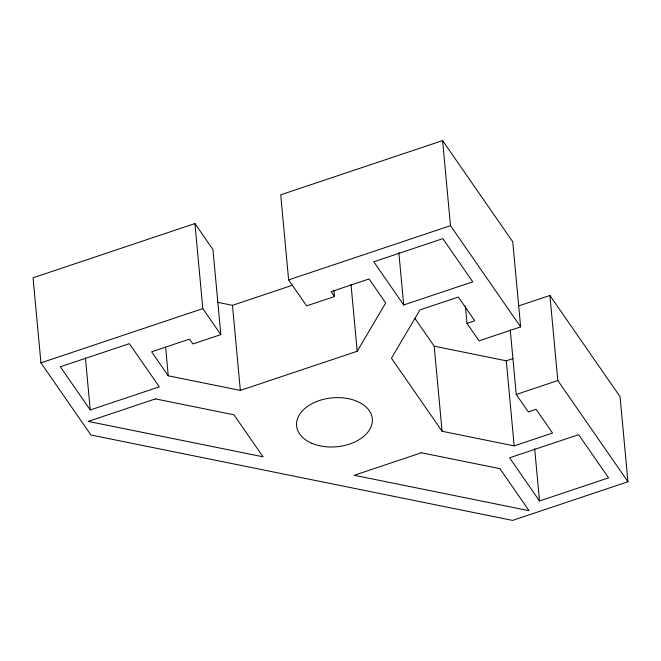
<?xml version="1.0" encoding="UTF-8"?>
<svg xmlns="http://www.w3.org/2000/svg" width="661" height="661" viewBox="0 0 661 661"><rect width="100%" height="100%" fill="white"/><g stroke="black" fill="none" stroke-linecap="round" stroke-linejoin="round"><path stroke-width="0.99" d="M518.984 305.82L549.919 295.459L620.059 396.683L627.95 481.762L512.572 520.414L90.937 435.012L40.941 362.856L33.05 277.785L194.929 223.55L212.941 249.544L220.832 334.623L192.946 343.968L189.575 339.101L151.633 351.809L168.258 375.803L240.348 390.411L357.204 351.264L385.71 302.961L369.086 278.967L331.144 291.675L334.516 296.541L306.63 305.886L288.617 279.892L280.718 194.813L442.606 140.586L512.746 241.81L520.637 326.889L479.068 340.812L466.98 323.378L465.369 305.952M40.941 362.856L202.82 308.629L220.832 334.623M288.617 279.892L450.496 225.665L520.637 326.889M217.436 302.292L232.457 305.332L292.831 285.106M90.243 409.969L159.301 386.834L129.374 343.654L60.325 366.789L90.243 409.969L85.393 357.692M403.697 304.961L472.755 281.826L442.829 238.646L373.779 261.781L403.697 304.961L398.847 252.684M466.98 323.378L474.763 320.767L458.321 297.037L419.958 309.893L391.452 358.196L442.085 431.269L514.175 445.878L552.546 433.021L536.104 409.291L528.321 411.902L516.241 394.46L510.251 329.889M414.984 318.478L434.194 346.19L506.285 360.799L513.002 358.551M516.241 394.46L557.81 380.538L627.95 481.762M539.516 500.972L608.566 477.837L578.648 434.657L509.598 457.792L539.516 500.972L534.666 448.695M549.919 295.459L557.81 380.538M506.285 360.799L514.175 445.878M442.606 140.586L450.496 225.665M434.194 346.19L442.085 431.269M351.024 284.635L357.204 351.264M333.945 290.394L334.516 296.541M232.457 305.332L240.348 390.411M194.929 223.55L202.82 308.629M165.589 347.108L168.258 375.803M155.434 398.897L88.243 421.404L263.053 456.809L233.944 414.794L155.434 398.897M421.412 452.768L354.222 475.276L529.031 510.689L499.923 468.674L421.412 452.768M311.843 443.291A38.032 24.548 -5.3 0 0 372.135 423.098A38.032 24.548 -5.3 0 0 319.362 400.541A38.032 24.548 -5.3 0 0 311.843 443.291"/></g></svg>
